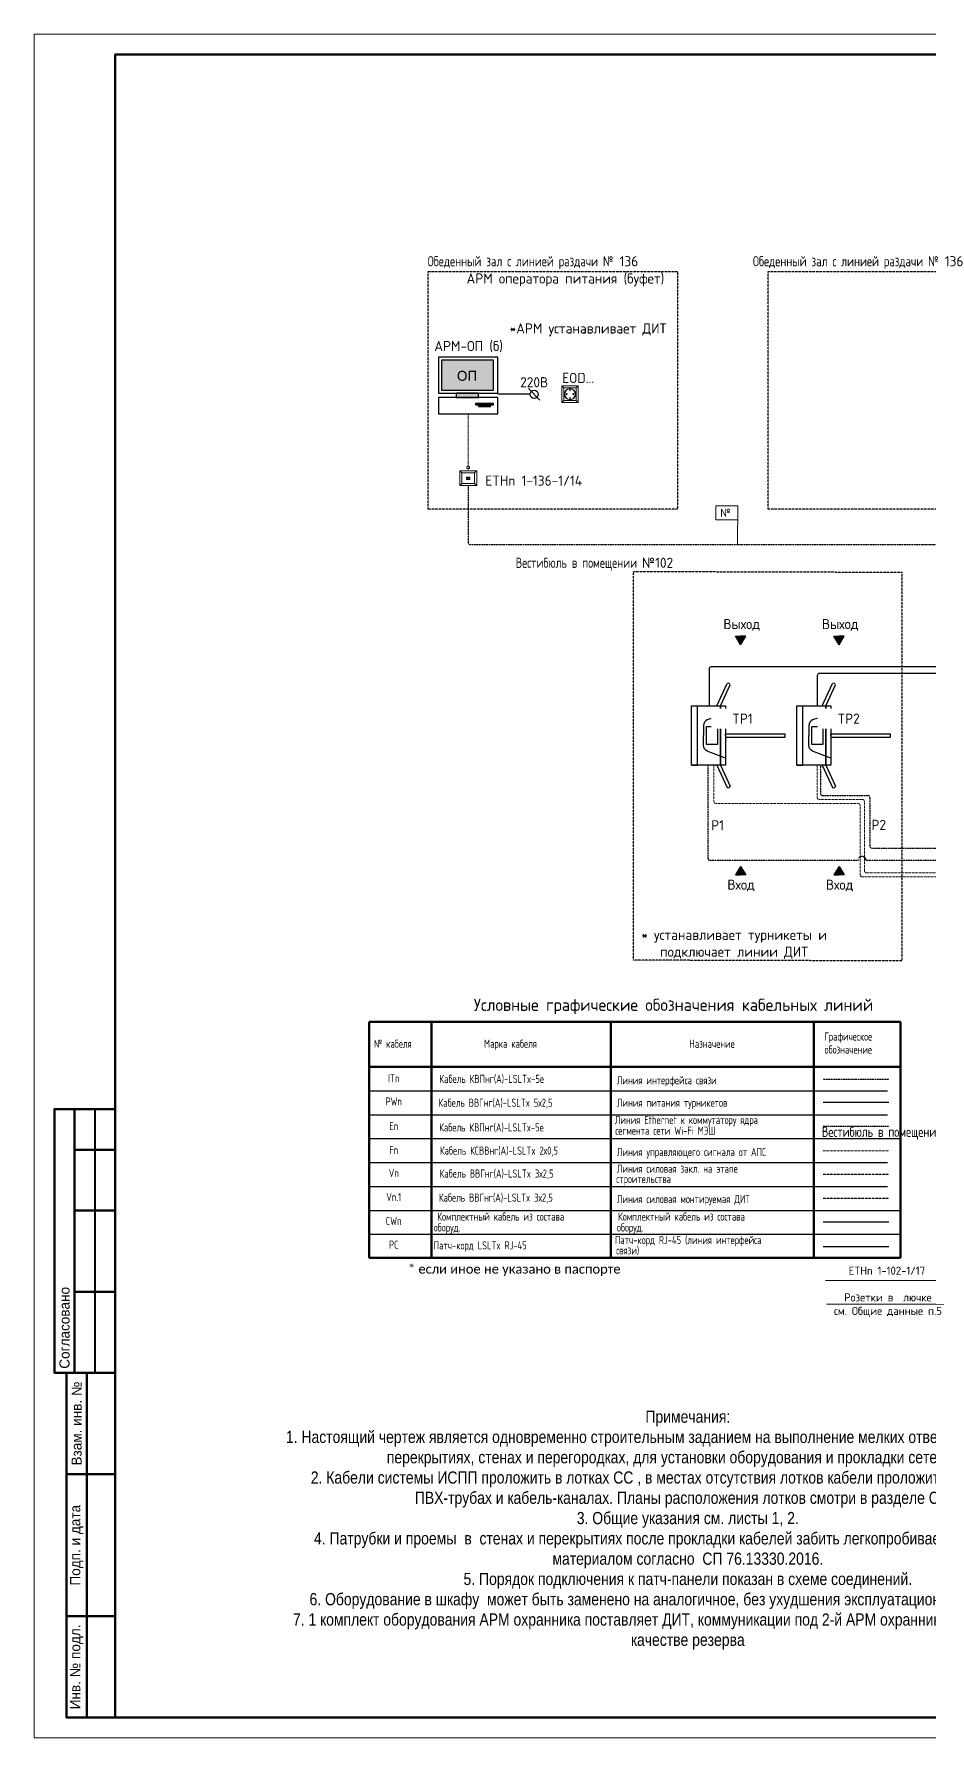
# Model space of a CAD drawing. Header units: millimetres. Extents: x -695119 to 412940, y -249585 to 622758.
# Drawn here: x -617981 to -595895, y 603 to 42603 of the extents above; entities that cross this region are included whole.
import ezdxf
from ezdxf.enums import TextEntityAlignment as Align

# ---------------------------------------------------------------- set-up
doc = ezdxf.new("R2010")
doc.units = ezdxf.units.MM
for name, pattern in [('DASH', [0.75, 0.5, -0.25]), ('DASHED', [19.05, 12.7, -6.35]), ('DASHED2', [9.525, 6.35, -3.175])]:
    doc.linetypes.add(name, pattern=pattern)
for name, color, linetype, lineweight in [('(АР) Текст', 7, 'Continuous', 25), ('0.7', 2, 'Continuous', 50), ('1.АПС_текст', 7, 'Continuous', 15), ('__ФОРМАТ', 7, 'Continuous', 40), ('_СС_КНС-Внешние связи', 250, 'Continuous', 30), ('PDF _Геометрия', 8, 'Continuous', 9), ('UTP', 5, 'Continuous', 30), ('АПС', 255, 'Continuous', 30), ('СОУЭ', 116, 'DASHED', 30), ('Структурная', 7, 'Continuous', 30), ('Чертеж', 7, 'Continuous', 30)]:
    doc.layers.add(name, color=color, linetype=linetype, lineweight=lineweight)
for name, color, linetype in [('_19D-Телекоммуникационные шкафы', 7, 'Continuous'), ('PDF _Оформление-Надписи', 7, 'Continuous'), ('PDF _Текст', 7, 'Continuous')]:
    doc.layers.add(name, color=color, linetype=linetype)
doc.layers.add('PDF _Сплошная заливка', color=7, linetype='Continuous', true_color=0xffffff)
doc.layers.add('Границы листа', color=7, linetype='Continuous', lineweight=0, plot=False)
doc.styles.add('Arial Narrow МОЙ', font='ARIALN.TTF', dxfattribs={"height": 2.5})
doc.styles.add('GOST-2.304_Type-B_italic', font='')
doc.styles.add('GOST-2.304_Type-B_shrink', font='', dxfattribs={"width": 0.8})
doc.styles.add('Mipgost_5', font='', dxfattribs={"height": 250})
doc.styles.add('PDF Calibri', font='calibri.ttf')
doc.styles.get("Standard").update_dxf_attribs({"font": ''})
doc.styles.get('GOST-2.304_Type-B_italic').set_extended_font_data('GOST type B')
doc.styles.get('GOST-2.304_Type-B_shrink').set_extended_font_data('GOST type B')
doc.styles.get('Mipgost_5').set_extended_font_data('Mipgost')
doc.styles.get('Standard').set_extended_font_data('GOST type B')

# ---------------------------------------------------------------- blocks, each defined once
blk = doc.blocks.new('*U33')
for p, q in [((5, 155), (5, 90)), ((15, 155), (15, 90))]:
    blk.add_line(p, q)
at = {"lineweight": -2}
for p, q in [((10, 155), (10, 90)), ((10, 145), (20, 145)), ((10, 130), (20, 130)), ((10, 110), (20, 110)), ((13, 90), (13, 5)), ((8, 65), (20, 65)), ((8, 30), (20, 30))]:
    blk.add_line(p, q, dxfattribs=at)
blk.add_lwpolyline([(20, 5), (589, 5), (589, 415), (20, 415)], close=True, dxfattribs=at)
for points in [[(20, 155), (5, 155), (5, 90), (8, 90)], [(20, 5), (8, 5), (8, 90), (20, 90)]]:
    blk.add_lwpolyline(points, dxfattribs=at)
at = {"layer": 'Границы листа'}
blk.add_lwpolyline([(594, 0), (0, 0), (0, 420), (594, 420)], close=True, dxfattribs=at)
at = {"lineweight": 30, "style": 'Mipgost_5'}
blk.add_text('Согласовано', height=2.5, rotation=90, dxfattribs=at).set_placement((7.5, 91), align=Align.MIDDLE_LEFT)
for s, p in [('Взам. инв. №', (10.5, 77.5)), ('Подп. и дата', (10.5, 47.5)), ('Инв. № подл.', (10.5, 17.5))]:
    blk.add_text(s, height=2.5, rotation=90, dxfattribs=at).set_placement(p, align=Align.MIDDLE)
at = {"lineweight": 13, "oblique": 10, "flags": 8}
blk.add_attdef('ФОРМАТ', (554.94, 1.12), '', height=3, dxfattribs=at)
blk = doc.blocks.new('АП')
at = {"layer": 'PDF _Сплошная заливка', "true_color": 0xffffff, "transparency": 33554559}
blk.add_hatch(color=7, dxfattribs=at).paths.add_polyline_path([(218996, 87758), (219638, 87758), (219638, 88124), (218996, 88124)])
at = {"layer": 'PDF _Сплошная заливка', "transparency": 33554559}
for points in [[(219180, 87666), (219455, 87666), (219455, 87721), (219180, 87721)], [(219418, 87574), (219638, 87574), (219638, 87593), (219418, 87593)], [(219455, 87556), (219602, 87556), (219602, 87593), (219455, 87593)]]:
    blk.add_hatch(color=5, dxfattribs=at).paths.add_polyline_path(points)
at = {"layer": 'PDF _Геометрия', "color": 5, "lineweight": 25}
for points in [[(218960, 87721), (219693, 87721), (219693, 88161), (218960, 88161)], [(218996, 87758), (219638, 87758), (219638, 88124), (218996, 88124)], [(218960, 87464), (219693, 87464), (219693, 87666), (218960, 87666)], [(219180, 87666), (219455, 87666), (219455, 87721), (219180, 87721)], [(219418, 87574), (219638, 87574), (219638, 87593), (219418, 87593)], [(219455, 87556), (219602, 87556), (219602, 87593), (219455, 87593)]]:
    blk.add_lwpolyline(points, close=True, dxfattribs=at)
at = {"layer": 'PDF _Текст', "color": 251, "insert": (219188, 87870), "char_height": 124.2, "attachment_point": 7, "style": 'PDF Calibri'}
blk.add_mtext('ОП', dxfattribs=at)

msp = doc.modelspace()

# ---------------------------------------------------------------- hatches: boundary and pattern name
at = {"layer": '_19D-Телекоммуникационные шкафы'}
h = msp.add_hatch(color=5, dxfattribs=at)
h.dxf.hatch_style = 1
h.paths.add_polyline_path([(-600561.555, 27551.952), (-600434.044, 27759.278), (-600561.555, 27759.278), (-600689.067, 27759.278)])
h = msp.add_hatch(color=5, dxfattribs=at)
h.dxf.hatch_style = 1
h.paths.add_polyline_path([(-598133.034, 27551.952), (-598005.522, 27759.278), (-598133.034, 27759.278), (-598260.545, 27759.278)])
at = {"layer": '_19D-Телекоммуникационные шкафы', "true_color": 0x136734}
h = msp.add_hatch(color=116, dxfattribs=at)
h.dxf.hatch_style = 1
h.paths.add_polyline_path([(-600561.555, 22087.04), (-600434.044, 21879.715), (-600561.555, 21879.715), (-600689.067, 21879.715)])
h = msp.add_hatch(color=116, dxfattribs=at)
h.dxf.hatch_style = 1
h.paths.add_polyline_path([(-598133.034, 22087.04), (-598005.522, 21879.715), (-598133.034, 21879.715), (-598260.545, 21879.715)])

# ---------------------------------------------------------------- linework, layer by layer
at = {"lineweight": 30}
for p, q in [((-605752.177, 33723.708), (-606543.774, 33723.708)), ((-605793.598, 33865.129), (-605510.755, 33582.286))]:
    msp.add_line(p, q, dxfattribs=at)
at = {"lineweight": 50, "ltscale": 20}
for p, q in [((-609723.296, 17145.376), (-609723.296, 18251.192)), ((-609723.296, 18251.192), (-596616.951, 18251.192)), ((-608181.721, 17145.376), (-608181.721, 18251.192)), ((-603758.456, 17145.376), (-603758.456, 18251.192)), ((-598758.276, 12436.082), (-598758.276, 18251.192)), ((-596616.951, 18251.192), (-596616.951, 12436.082)), ((-609723.296, 15376.07), (-609723.296, 17145.376)), ((-609723.296, 17145.376), (-596616.951, 17145.376)), ((-608181.721, 15376.07), (-608181.721, 17145.376)), ((-603758.456, 15376.07), (-603758.456, 17145.376)), ((-609723.296, 12436.082), (-609723.296, 15376.07)), ((-608181.721, 12436.082), (-608181.721, 15376.07)), ((-603758.456, 12436.082), (-603758.456, 15376.07)), ((-609723.296, 12436.082), (-596616.951, 12436.082))]:
    msp.add_line(p, q, dxfattribs=at)
at = {"ltscale": 20}
for p, q in [((-609403.563, 17145.376), (-596616.951, 17145.376)), ((-606707.299, 17145.376), (-608181.721, 17145.376)), ((-609723.296, 16555.607), (-596936.684, 16555.607)), ((-609723.296, 15965.839), (-596936.684, 15965.839)), ((-609723.296, 15376.07), (-596936.684, 15376.07)), ((-609403.563, 15376.07), (-596616.951, 15376.07)), ((-609723.296, 14786.301), (-596936.684, 14786.301)), ((-609723.296, 14196.533), (-596936.684, 14196.533)), ((-609723.296, 13606.091), (-596616.951, 13606.091)), ((-609723.296, 13021.087), (-596616.951, 13021.087))]:
    msp.add_line(p, q, dxfattribs=at)
at = {"color": 5, "ltscale": 20}
msp.add_lwpolyline([(-598530.186, 12719.12), (-596909.769, 12719.12)], dxfattribs=at)
at = {"lineweight": 30}
msp.add_circle((-605652.177, 33723.708), 100, dxfattribs=at)
at = {"layer": '_19D-Телекоммуникационные шкафы', "color": 5, "linetype": 'DASHED2'}
for p, q in [((-601360.429, 22280.777), (-601360.429, 24578.111)), ((-597375.239, 23788.093), (-597375.239, 22588.02)), ((-597325.239, 22538.02), (-587505.359, 22538.02)), ((-597667.864, 22230.777), (-601310.429, 22230.777)), ((-587282.227, 22235.417), (-597467.864, 22230.777))]:
    msp.add_line(p, q, dxfattribs=at)
at = {"layer": '_19D-Телекоммуникационные шкафы', "linetype": 'DASH', "ltscale": 10}
for points in [[(-608261.534, 36752.612), (-602120.907, 36752.612), (-602120.907, 30894.608), (-608261.534, 30894.608), (-608261.534, 36752.612)], [(-599880.729, 36752.612), (-589240.102, 36752.612), (-589240.102, 30894.608), (-599880.729, 30894.608), (-599880.729, 36752.612)]]:
    msp.add_lwpolyline(points, dxfattribs=at)
at = {"layer": '_19D-Телекоммуникационные шкафы', "color": 5, "linetype": 'DASHED2'}
for points in [[(-607277.524, 31474.138), (-607277.524, 30068.521, 0.414213562), (-607227.524, 30018.521), (-583011.927, 30018.521, -0.414213562), (-582961.927, 29968.521), (-582961.927, 28209.709)], [(-598594.354, 24578.111), (-598594.354, 23888.093, 0.414213562), (-598544.354, 23838.093), (-597425.239, 23838.093)]]:
    msp.add_lwpolyline(points, format="xyb", dxfattribs=at)
at = {"layer": '_19D-Телекоммуникационные шкафы', "linetype": 'DASH', "ltscale": 10, "elevation": 237.546}
msp.add_lwpolyline([(-603200.454, 29357.109), (-596583.572, 29338.784), (-596583.572, 19756.409), (-603200.454, 19774.734)], close=True, dxfattribs=at)
at = {"layer": '_19D-Телекоммуникационные шкафы'}
for points in [[(-600561.555, 27551.952), (-600561.555, 27551.952), (-600689.067, 27759.278), (-600561.555, 27759.278)], [(-600561.555, 27551.952), (-600561.555, 27551.952), (-600434.044, 27759.278), (-600561.555, 27759.278)], [(-598133.034, 27551.952), (-598133.034, 27551.952), (-598260.545, 27759.278), (-598133.034, 27759.278)], [(-598133.034, 27551.952), (-598133.034, 27551.952), (-598005.522, 27759.278), (-598133.034, 27759.278)], [(-600561.555, 22087.04), (-600561.555, 22087.04), (-600689.067, 21879.715), (-600561.555, 21879.715)], [(-600561.555, 22087.04), (-600561.555, 22087.04), (-600434.044, 21879.715), (-600561.555, 21879.715)], [(-598133.034, 22087.04), (-598133.034, 22087.04), (-598260.545, 21879.715), (-598133.034, 21879.715)], [(-598133.034, 22087.04), (-598133.034, 22087.04), (-598005.522, 21879.715), (-598133.034, 21879.715)]]:
    msp.add_lwpolyline(points, dxfattribs=at)
at = {"layer": '_19D-Телекоммуникационные шкафы', "color": 5, "linetype": 'DASHED2'}
msp.add_lwpolyline([(-598530.186, 16838.645), (-596909.769, 16838.645)], dxfattribs=at)
for centre, radius, start, end in [((-597425.239, 23788.093), 50, 0, 90), ((-601310.429, 22280.777), 50, 180, 270), ((-597567.864, 22230.777), 100, 0, 180), ((-597325.239, 22588.02), 50, 180, 270)]:
    msp.add_arc(centre, radius, start, end, dxfattribs=at)
at = {"layer": '_СС_КНС-Внешние связи', "lineweight": 0}
msp.add_lwpolyline([(-601168.845, 30974.581), (-600633.309, 30974.581), (-600633.309, 30631.307), (-601168.845, 30631.307)], close=True, dxfattribs=at)
msp.add_lwpolyline([(-600641.289, 30012.374), (-600633.309, 30986.468)], dxfattribs=at)
at = {"layer": 'PDF _Оформление-Надписи', "lineweight": 0}
for points in [[(-604973.426, 33931.857), (-604562.997, 33931.857), (-604562.997, 33521.429), (-604973.426, 33521.429)], [(-604923.426, 33881.857), (-604612.997, 33881.857), (-604612.997, 33571.429), (-604923.426, 33571.429)], [(-607486.884, 31835.001), (-607069.025, 31835.001), (-607069.025, 31473.477), (-607486.884, 31473.477)], [(-607436.884, 31785.001), (-607119.025, 31785.001), (-607119.025, 31523.477), (-607436.884, 31523.477)], [(-607243.1, 31623.636), (-607319.567, 31623.636), (-607319.567, 31680.788), (-607243.1, 31680.788)], [(-607243.1, 31623.636), (-607319.567, 31623.636), (-607319.567, 31680.788), (-607243.1, 31680.788)], [(-607281.466, 31676.29), (-607248.127, 31676.29), (-607248.127, 31649.831), (-607259.505, 31649.831), (-607259.505, 31638.453), (-607271.147, 31638.453), (-607271.147, 31627.341), (-607292.05, 31627.341), (-607292.05, 31638.453), (-607303.427, 31638.453), (-607303.427, 31649.831), (-607314.804, 31649.831), (-607314.804, 31676.29)], [(-607281.466, 31676.29), (-607248.127, 31676.29), (-607248.127, 31649.831), (-607259.505, 31649.831), (-607259.505, 31638.453), (-607271.147, 31638.453), (-607271.147, 31627.341), (-607292.05, 31627.341), (-607292.05, 31638.453), (-607303.427, 31638.453), (-607303.427, 31649.831), (-607314.804, 31649.831), (-607314.804, 31676.29)], [(-607235.171, 31623.636), (-607311.638, 31623.636), (-607311.638, 31680.788), (-607235.171, 31680.788)], [(-607235.171, 31623.636), (-607311.638, 31623.636), (-607311.638, 31680.788), (-607235.171, 31680.788)], [(-607273.537, 31676.29), (-607240.198, 31676.29), (-607240.198, 31649.831), (-607251.576, 31649.831), (-607251.576, 31638.453), (-607263.218, 31638.453), (-607263.218, 31627.341), (-607284.121, 31627.341), (-607284.121, 31638.453), (-607295.498, 31638.453), (-607295.498, 31649.831), (-607306.876, 31649.831), (-607306.876, 31676.29)], [(-607273.537, 31676.29), (-607240.198, 31676.29), (-607240.198, 31649.831), (-607251.576, 31649.831), (-607251.576, 31638.453), (-607263.218, 31638.453), (-607263.218, 31627.341), (-607284.121, 31627.341), (-607284.121, 31638.453), (-607295.498, 31638.453), (-607295.498, 31649.831), (-607306.876, 31649.831), (-607306.876, 31676.29)]]:
    msp.add_lwpolyline(points, close=True, dxfattribs=at)
for points in [[(-604973.426, 33931.857), (-604923.426, 33881.857)], [(-604763.142, 33646.904), (-604773.718, 33646.933), (-604773.863, 33593.995)], [(-604762.56, 33859.291), (-604762.705, 33806.353), (-604773.281, 33806.382), (-604773.136, 33859.32)], [(-604763.142, 33646.904), (-604763.287, 33593.966)], [(-604612.997, 33881.857), (-604562.997, 33931.857)], [(-604973.426, 33521.429), (-604923.426, 33571.429)], [(-604612.997, 33571.429), (-604562.997, 33521.429)], [(-607436.884, 31785.001), (-607486.884, 31835.001)], [(-607436.884, 31523.477), (-607486.884, 31473.477)], [(-607119.025, 31785.001), (-607069.025, 31835.001)], [(-607119.025, 31523.477), (-607069.025, 31473.477)]]:
    msp.add_lwpolyline(points, dxfattribs=at)
for centre, radius in [((-604768.212, 33726.643), 137.836), ((-604768.212, 33726.643), 137.487), ((-604768.212, 33726.643), 132.769), ((-604854.627, 33726.88), 12.916), ((-604681.796, 33726.406), 12.916)]:
    msp.add_circle(centre, radius, dxfattribs=at)
at = {"layer": 'UTP', "color": 1, "linetype": 'DASH', "lineweight": 0, "ltscale": 10}
for p, q in [((-601222.248, 23688.093), (-601222.248, 24578.111)), ((-601172.248, 23638.093), (-597663.143, 23638.093))]:
    msp.add_line(p, q, dxfattribs=at)
at = {"layer": 'UTP', "linetype": 'DASH', "lineweight": 0, "ltscale": 5}
for points in [[(-607277.524, 33241.583), (-607277.524, 31943.373)], [(-607311.229, 31905.854), (-607276.866, 31875.854)], [(-607276.866, 31875.854), (-607242.503, 31905.854)]]:
    msp.add_lwpolyline(points, dxfattribs=at)
msp.add_lwpolyline([(-607311.229, 31943.373), (-607242.503, 31943.373), (-607242.503, 31905.854), (-607311.229, 31905.854)], close=True, dxfattribs=at)
at = {"layer": 'UTP', "color": 1, "linetype": 'DASH', "lineweight": 0, "ltscale": 10}
for points in [[(-598674.354, 24578.111), (-598674.354, 23788.093, 0.414213562), (-598624.354, 23738.093), (-597561.417, 23738.093, -0.414213562), (-597511.417, 23688.093), (-597511.417, 21980.777, 0.414213562), (-597461.417, 21930.777), (-595010.716, 21930.777, -0.414213562), (-594960.716, 21880.777), (-594960.716, 17288.747, 0.414213562), (-594910.716, 17238.747), (-577614.843, 17238.747)], [(-597613.143, 23588.093), (-597613.143, 21880.777, 0.414213562), (-597563.143, 21830.777), (-595110.716, 21830.777, -0.414213562), (-595060.716, 21780.777), (-595060.716, 17189.132, 0.414218639), (-595010.715, 17139.132), (-577519.366, 17139.435)]]:
    msp.add_lwpolyline(points, format="xyb", dxfattribs=at)
msp.add_lwpolyline([(-598545.45, 15074.089), (-596909.769, 15074.089)], dxfattribs=at)
at = {"layer": 'UTP', "color": 30, "linetype": 'DASH', "lineweight": 30, "ltscale": 10, "true_color": 0xf26722}
msp.add_lwpolyline([(-598530.186, 14503.232), (-596909.769, 14503.232)], dxfattribs=at)
at = {"layer": 'UTP', "color": 4, "linetype": 'DASH', "lineweight": 30, "ltscale": 10}
msp.add_lwpolyline([(-598530.186, 13910.745), (-596909.769, 13910.745)], dxfattribs=at)
at = {"layer": 'UTP', "color": 1, "linetype": 'DASH', "lineweight": 0, "ltscale": 10}
for centre, start, end in [((-601172.248, 23688.093), 180, 270), ((-597663.143, 23588.093), 0, 90)]:
    msp.add_arc(centre, 50, start, end, dxfattribs=at)
at = {"layer": 'АПС', "color": 7, "lineweight": 5, "ltscale": 100}
for p, q in [((-595310.888, 11875.122), (-598472.395, 11875.122)), ((-595285.16, 11295.798), (-598446.667, 11295.798))]:
    msp.add_line(p, q, dxfattribs=at)
at = {"layer": 'СОУЭ', "color": 6, "ltscale": 0.2}
msp.add_lwpolyline([(-598530.186, 15683.391), (-596909.769, 15683.391)], dxfattribs=at)
at = {"layer": 'Структурная', "color": 94, "ltscale": 100}
for p, q in [((-601260.871, 27002.206), (-601290.871, 27002.206)), ((-595398.543, 27002.206), (-601260.871, 27002.206)), ((-598674.354, 26792.206), (-598674.354, 26048.111)), ((-595558.543, 26842.206), (-598624.354, 26842.206))]:
    msp.add_line(p, q, dxfattribs=at)
msp.add_lwpolyline([(-598530.186, 16273.159), (-596909.769, 16273.159)], dxfattribs=at)
at = {"layer": 'Структурная', "color": 52, "ltscale": 100, "true_color": 0xc8c92d}
msp.add_lwpolyline([(-598530.186, 13328.408), (-596909.769, 13328.408)], dxfattribs=at)
at = {"layer": 'Структурная', "color": 94, "ltscale": 100}
for centre in [(-601290.871, 26952.206), (-598624.354, 26792.206)]:
    msp.add_arc(centre, 50, 90, 180, dxfattribs=at)
at = {"layer": 'Чертеж', "linetype": 'ByBlock', "ltscale": 10}
for points in [[(-601148.761, 26048.111), (-600891.844, 26594.059)], [(-601055.454, 26048.111), (-600815.454, 26558.111)], [(-598552.22, 26048.111), (-598295.303, 26594.059)], [(-598458.913, 26048.111), (-598218.913, 26558.111)], [(-601775.454, 24578.111), (-601775.454, 26048.111), (-601055.454, 26048.111), (-601055.454, 24578.111), (-601775.454, 24578.111)], [(-601775.454, 24578.111), (-601625.454, 24578.111), (-601625.454, 26048.111)], [(-599178.913, 24578.111), (-599178.913, 26048.111), (-598458.913, 26048.111), (-598458.913, 24578.111), (-599178.913, 24578.111)], [(-599178.913, 24578.111), (-599028.913, 24578.111), (-599028.913, 26048.111)], [(-600935.454, 25313.111), (-600935.454, 25358.111), (-599465.454, 25358.111)], [(-600935.454, 25313.111), (-600935.454, 25268.111), (-599465.454, 25268.111)], [(-599465.454, 25268.111), (-599465.454, 25358.111)], [(-598338.913, 25313.111), (-598338.913, 25358.111), (-596868.913, 25358.111)], [(-598338.913, 25313.111), (-598338.913, 25268.111), (-596868.913, 25268.111)], [(-596868.913, 25268.111), (-596868.913, 25358.111)], [(-601148.761, 24578.111), (-600891.844, 24032.163)], [(-601055.454, 24578.111), (-600815.454, 24068.111)], [(-598552.22, 24578.111), (-598295.303, 24032.163)], [(-598458.913, 24578.111), (-598218.913, 24068.111)]]:
    msp.add_lwpolyline(points, dxfattribs=at)
for points in [[(-601055.454, 24578.111), (-601055.454, 26048.111), (-600935.454, 26048.111), (-600935.454, 24578.111)], [(-598458.913, 24578.111), (-598458.913, 26048.111), (-598338.913, 26048.111), (-598338.913, 24578.111)], [(-601400.454, 25088.111), (-601400.454, 25538.111), (-601130.454, 25538.111), (-601130.454, 25088.111)], [(-598803.913, 25088.111), (-598803.913, 25538.111), (-598533.913, 25538.111), (-598533.913, 25088.111)]]:
    msp.add_lwpolyline(points, close=True, dxfattribs=at)
for points in [[(-600935.454, 25838.111), (-601384.542, 25697.073, 0.300021081), (-601475.454, 25559.201), (-601475.454, 25313.111)], [(-598338.913, 25838.111), (-598788.001, 25697.073, 0.300021081), (-598878.913, 25559.201), (-598878.913, 25313.111)], [(-600935.454, 24758.111), (-601384.542, 24929.149, -0.300021081), (-601475.454, 25067.02), (-601475.454, 25313.111)], [(-598338.913, 24758.111), (-598788.001, 24929.149, -0.300021081), (-598878.913, 25067.02), (-598878.913, 25313.111)]]:
    msp.add_lwpolyline(points, format="xyb", dxfattribs=at)
for centre, start, end in [((-600864.644, 26552.722), 6.2525305, 123.3452222), ((-598268.103, 26552.722), 6.2525305, 123.3452222), ((-600864.644, 24073.5), 236.6547778, 353.7474695), ((-598268.103, 24073.5), 236.6547778, 353.7474695)]:
    msp.add_arc(centre, 49.484, start, end, dxfattribs=at)

# ---------------------------------------------------------------- block references
at = {"layer": '_19D-Телекоммуникационные шкафы', "xscale": 2, "yscale": 2, "zscale": 2}
msp.add_blockref('АП', (-1045930.593, -141686.933), dxfattribs=at)
at = {"layer": '__ФОРМАТ', "lineweight": 60, "xscale": 99.9999999999996, "yscale": 99.9999999999996, "zscale": 99.9999999999996}
msp.add_blockref('*U33', (-617981.052, 603.203), dxfattribs=at)

# ---------------------------------------------------------------- texts
at = {"layer": '(АР) Текст', "color": 7, "insert": (-608130.122, 12716.502), "char_height": 200, "width": 12865.04337, "attachment_point": 4, "style": 'GOST-2.304_Type-B_shrink'}
msp.add_mtext('{\\C256;Патч-к\\C256;\\c0;орд LSLTx RJ-4\\C256;5}', dxfattribs=at)
at = {"lineweight": 30, "style": 'GOST-2.304_Type-B_italic'}
for s, p in [('P1', (-601287.336, 22975.556)), ('P2', (-597335.645, 22984.505))]:
    msp.add_text(s, height=250, dxfattribs=at).set_placement(p)
at = {"lineweight": 30, "char_height": 250, "attachment_point": 5, "style": 'GOST-2.304_Type-B_italic'}
for s, insert, width in [('АРМ оператора питания (буфет)', (-604880.874, 36544.142), 5344.66926), ('\\pt5250;*АРМ устанавливает ДИТ', (-604323.873, 35313.309), 4626.66412), ('\\pt5250;АРМ-ОП (б)', (-607267.912, 34900.739), 1985.99564), ('220В', (-605652.177, 34020.915), 1276.48093), ('EOD...', (-604565.313, 34127.066), 1276.48093), ('\\pt5250;* устанавливает турникеты и подключает линии ДИТ', (-600722.608, 20165.165), 5377.40534)]:
    msp.add_mtext(s, dxfattribs=dict(at, insert=insert, width=width))
at = {"color": 0, "lineweight": 15, "insert": (-608764.533, 12277.17), "char_height": 250, "attachment_point": 1, "style": 'GOST-2.304_Type-B_italic'}
msp.add_mtext_dynamic_manual_height_columns('{\\fCalibri|b0|i0|c204|p34;\\H0.91667x;\\C256;* если иное не указано в паспорте}', width=10897.71026, gutter_width=1250, heights=[0], dxfattribs=at)
at = {"layer": '0.7', "lineweight": 30, "insert": (-605661.083, 31595.69), "char_height": 250, "width": 3249.30825, "attachment_point": 5, "style": 'GOST-2.304_Type-B_italic'}
msp.add_mtext('{\\C256;\\c0;ETHn 1-136-1/14}', dxfattribs=at)
at = {"layer": '1.АПС_текст', "color": 7, "style": 'GOST-2.304_Type-B_italic'}
msp.add_text('№', height=200, dxfattribs=at).set_placement((-600934.587, 30803.21), align=Align.MIDDLE_CENTER)
at = {"layer": '1.АПС_текст', "color": 7, "style": 'GOST-2.304_Type-B_shrink', "width": 0.8}
for s, p in [('№ кабеля', (-609603.521, 17615.981)), ('Марка кабеля', (-606887.614, 17615.981)), ('Назначение', (-601826.184, 17613.801)), ('Графическое', (-598501.274, 17792.089))]:
    msp.add_text(s, height=200, dxfattribs=at).set_placement(p)
for s, p in [('ITn', (-609112.783, 16864.195)), ('Кабель КВПнг(А)-LSLTx-5е', (-606699.661, 16849.134)), ('PWn', (-609112.783, 16291.987)), ('Кабель ВВГнг(А)-LSLTx 5х2,5 ', (-606554.699, 16260.723)), ('En', (-609112.783, 15684.658)), ('Кабель КВПнг(А)-LSLTx-5е', (-606705.03, 15652.606)), ('Fn', (-609112.783, 15094.889)), ('Кабель КСВВнг(А)-LSLTx 2х0,5 ', (-606471.185, 15081.186)), ('Vn', (-609112.783, 14528.782)), ('Кабель ВВГнг(А)-LSLTx 3х2,5 ', (-606529.645, 14515.078)), ('Vn.1', (-609112.783, 13936.295)), ('Кабель ВВГнг(А)-LSLTx 3х2,5', (-606596.458, 13922.591)), ('СWn', (-609112.783, 13347.235)), ('Комплектный кабель из состава', (-606476.711, 13454.701)), ('Комплектный кабель из состава', (-602020.388, 13454.701)), ('PC', (-609112.783, 12762.231))]:
    msp.add_text(s, height=200, dxfattribs=at).set_placement(p, align=Align.MIDDLE_CENTER)
for s, p in [('Линия интерфейса связи', (-603612.581, 16815.682)), ('Линия питания турникетов ', (-603612.581, 16260.723)), ('Линия управляющего сигнала от АПС', (-603612.581, 15046.377)), ('Линия силовая закл. на этапе ', (-603612.581, 14635.668)), ('Линия силовая монтируемая ДИТ', (-603612.581, 13887.782)), ('Патч-корд RJ-45 (линия интерфейса ', (-603662.758, 12877.171))]:
    msp.add_text(s, height=200, dxfattribs=at).set_placement(p, align=Align.MIDDLE_LEFT)
at = {"layer": '1.АПС_текст', "color": 0, "style": 'GOST-2.304_Type-B_shrink', "width": 0.8}
msp.add_text('Линия Ethernet к коммутатору ядра ', height=200, dxfattribs=at).set_placement((-603665.7, 15836.988), align=Align.MIDDLE_LEFT)
at = {"layer": '1.АПС_текст', "color": 7, "char_height": 200, "width": 2572.70149, "attachment_point": 1, "style": 'GOST-2.304_Type-B_shrink'}
for s, insert in [('обозначение', (-598492.307, 17671.359)), ('строительства', (-603630.547, 14481.701)), (' оборуд.', (-608223.784, 13285.181)), (' оборуд.', (-603708.998, 13285.181)), ('связи)', (-603630.547, 12721.25))]:
    msp.add_mtext(s, dxfattribs=dict(at, insert=insert))
at = {"layer": '1.АПС_текст', "color": 0, "insert": (-603653.066, 15673.33), "char_height": 200, "width": 3769.43817, "attachment_point": 1, "style": 'GOST-2.304_Type-B_shrink'}
msp.add_mtext('сегмента сети Wi-Fi МЭШ', dxfattribs=at)
at = {"layer": 'АПС', "color": 7, "lineweight": 25, "ltscale": 100, "style": 'GOST-2.304_Type-B_italic'}
for s, p in [('Выход', (-600534.959, 28060.681)), ('Выход', (-598106.438, 28060.681)), ('Вход', (-600549.931, 21635.675)), ('Вход', (-598121.409, 21635.675))]:
    msp.add_text(s, height=250, dxfattribs=at).set_placement(p, align=Align.MIDDLE_CENTER)
at = {"layer": 'АПС', "lineweight": 25, "ltscale": 100, "insert": (-605681.306, 37128.938), "char_height": 250, "width": 5201.8628, "attachment_point": 2, "style": 'GOST-2.304_Type-B_italic'}
msp.add_mtext('{\\W0.8;\\C256;\\c0;Обеденный зал с линией раздачи №\\W1; 136}', dxfattribs=at)
at = {"layer": 'АПС', "color": 7, "lineweight": 25, "ltscale": 100, "attachment_point": 2}
for s, insert, char_height, width, style in [('{\\W0.8;\\C256;\\c0;Обеденный зал с линией раздачи №\\W1; 136}', (-597663.692, 37128.938), 250, 5895.2266, 'GOST-2.304_Type-B_italic'), ('{\\W0.8;\\C256;\\c0;Вестибюль в помещении \\W1;№102}', (-604166.481, 29696.012), 250, 10205.02851, 'GOST-2.304_Type-B_italic'), ('Условные графические обозначения кабельных линий', (-602215.451, 18823.847, 237.546), 300, 10775.08435, 'GOST-2.304_Type-B_italic'), ('{\\W0.8;\\C256;\\c0;Вестибюль в помещении \\W1;№102}', (-596618.336, 15668.462, -237.546), 250, 10205.02851, 'GOST-2.304_Type-B_italic'), ('{\\C0;ETHn 1-102-1/17}', (-596954.941, 12221.355), 200, 10205.02851, 'GOST-2.304_Type-B_italic'), ('{\\C0;Розетки в  лючке\\Pсм. Общие данные п.5}', (-596929.213, 11562.323), 200, 10205.02851, 'GOST-2.304_Type-B_italic'), ('Примечания:\\P1.^IНастоящий чертеж является одновременно строительным заданием на выполнение мелких отверстий, гнезд и борозд в перекрытиях, стенах и перегородках, для установки оборудования и прокладки сетей связи.\\P2.^IКабели системы ИСПП проложить в лотках СС , в местах отсутствия лотков кабели проложить в гофрированных ПВХ-трубах и кабель-каналах. Планы расположения лотков смотри в разделе СКС.\\P3.^IОбщие указания см. листы 1, 2.\\P4.^IПатрубки и проемы  в  стенах и перекрытиях после прокладки кабелей забить легкопробиваемым несгораемым материалом согласно  СП 76.13330.2016.\\P5.^IПорядок подключения к патч-панели показан в схеме соединений. \\P6.^IОборудование в шкафу  может быть заменено на аналогичное, без ухудшения эксплуатационных характеристик.\\P7.^I1 комплект оборудования АРМ охранника поставляет ДИТ, коммуникации под 2-й АРМ охранника подготавливаются в качестве резерва', (-601863.561, 8673.21, 64.87), 300, 19937.6856, 'Arial Narrow МОЙ')]:
    msp.add_mtext(s, dxfattribs=dict(at, insert=insert, char_height=char_height, width=width, style=style))

# ---------------------------------------------------------------- next in the draw order: texts
at = {"lineweight": 30, "char_height": 250, "width": 1276.48093, "attachment_point": 5, "style": 'GOST-2.304_Type-B_italic', "bg_fill": 2}
for s, insert in [('TР1', (-600517.211, 25728.038)), ('TР2', (-597898.732, 25728.038))]:
    msp.add_mtext(s, dxfattribs=dict(at, insert=insert))

# ---------------------------------------------------------------- next in the draw order: linework, layer by layer
at = {"layer": 'Структурная', "color": 94, "ltscale": 100}
for p, q in [((-601340.871, 26952.206), (-601340.871, 26048.111)), ((-601260.871, 26048.111), (-601260.871, 26048.111)), ((-601260.871, 26048.111), (-601260.871, 26048.111))]:
    msp.add_line(p, q, dxfattribs=at)

doc.saveas('drawing.dxf')
